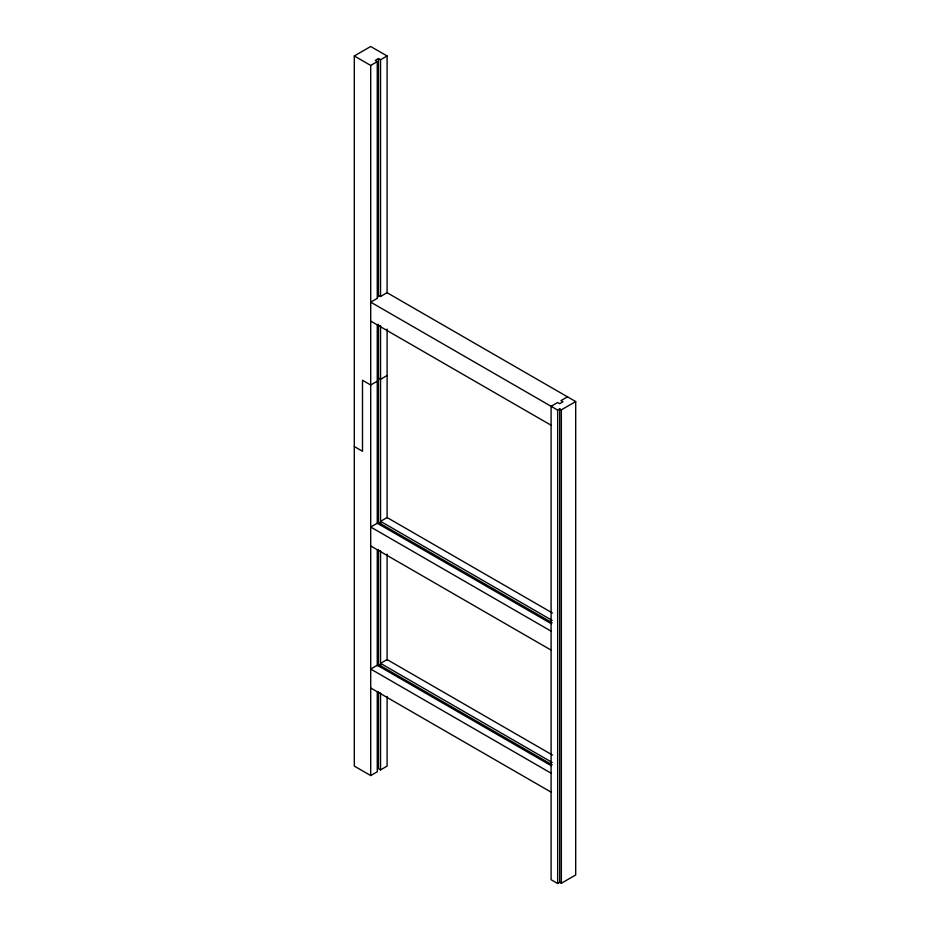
<?xml version="1.0" encoding="UTF-8"?>
<svg xmlns="http://www.w3.org/2000/svg" width="930" height="930" viewBox="0 0 930 930"><rect width="100%" height="100%" fill="white"/><g stroke="black" fill="none" stroke-linecap="round" stroke-linejoin="round"><path stroke-width="1.4" d="M377.266 691.92L377.266 771.772L370.698 775.562L354.307 766.099L354.307 55.963L370.698 46.5L387.101 55.963L387.101 292.729L575.693 401.562L575.693 874.979L561.348 883.268L559.709 882.314L557.663 883.5L551.095 879.71L551.095 406.294L557.663 402.504L559.709 403.69L562.987 401.795L560.941 400.609L567.498 396.831M387.101 55.963L380.544 59.753L378.487 58.567L375.209 60.462L377.266 61.647L377.266 298.414M354.307 55.963L370.698 65.437L377.266 61.647M377.266 298.356L370.698 302.145L557.663 410.084L559.709 408.898L561.348 409.851L575.693 401.562M387.101 292.683L380.544 296.461L378.487 295.275M377.266 381.207L370.698 384.997L362.502 380.254L362.502 451.271L354.307 446.54M387.101 375.522L380.544 379.312L378.487 378.126M378.487 691.746L378.487 768.703L380.544 769.877L387.101 766.099L387.101 696.407M370.698 321.083L551.095 425.231M552.466 613.021L387.101 517.545L380.544 521.335L552.164 620.426M378.487 522.521L552.164 622.786M551.397 623.763L377.266 523.23L370.698 527.019L551.095 631.168M370.698 545.957L551.095 650.105M552.466 755.044L387.101 659.579L380.544 663.357L552.164 762.449M378.487 664.543L552.164 764.82M551.397 765.785L377.266 665.252L370.698 669.042L551.095 773.19M370.698 687.979L551.095 792.128M561.348 409.851L561.348 883.268M559.709 408.898L559.709 882.314M557.663 410.084L557.663 883.5M387.101 329.046L387.101 517.812M387.101 554.117L387.101 660.102M380.544 59.753L380.544 296.519M380.544 325.57L380.544 524.508M380.544 550.641L380.544 666.798M380.544 692.931L380.544 769.877M378.487 58.567L378.487 296.786M378.487 324.384L378.487 523.323M378.487 549.456L378.487 665.613M377.266 324.558L377.266 523.497M377.266 549.63L377.266 665.787M370.698 65.437L370.698 775.562"/></g></svg>
